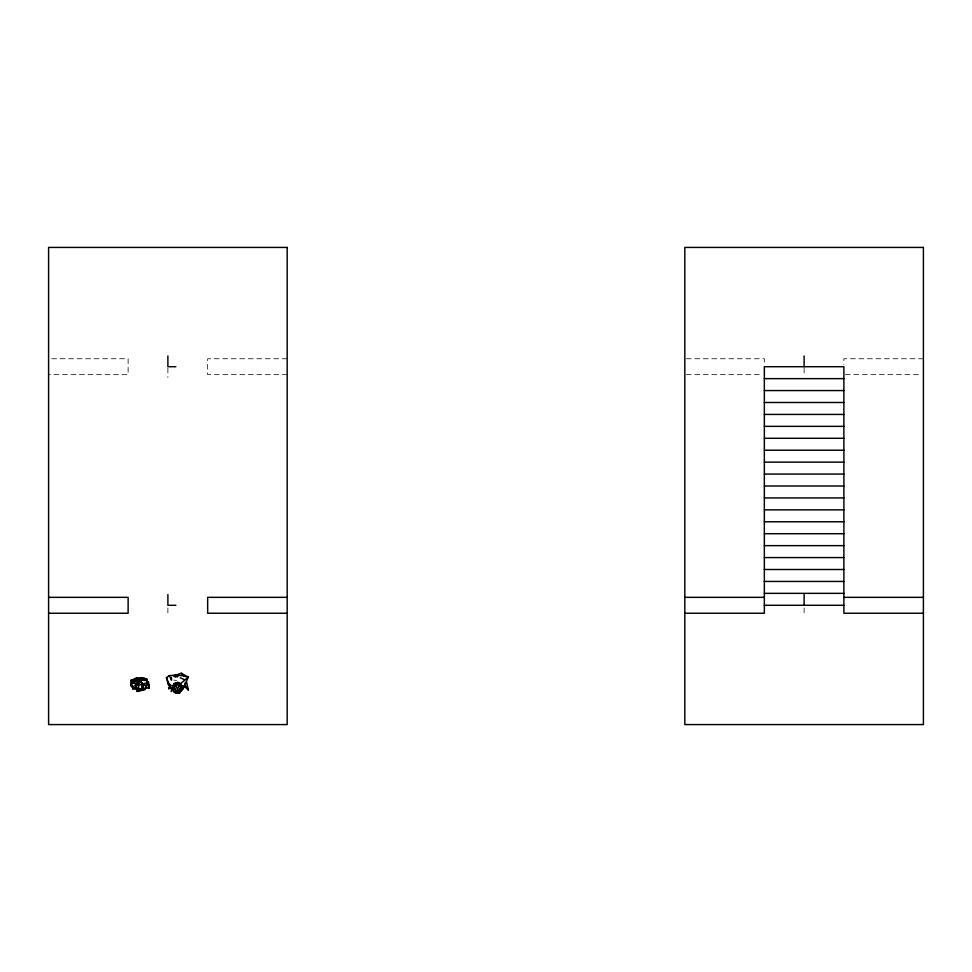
<?xml version="1.0" encoding="UTF-8"?>
<svg xmlns="http://www.w3.org/2000/svg" width="972" height="972" viewBox="0 0 972 972"><rect width="100%" height="100%" fill="white"/><g stroke="black" fill="none" stroke-linecap="round" stroke-linejoin="round"><path stroke-width="0.73" stroke-dasharray="4.86 3.65" d="M51.601 358.753L128.122 358.753L128.122 374.657L48.6 374.657M287.177 358.753L207.656 358.753L207.656 374.657L287.177 374.657M686.317 358.753L764.344 358.753L764.344 364.536M923.4 358.753L843.878 358.753L843.878 364.536M686.317 374.657L762.85 374.657M845.373 374.657L921.906 374.657M173.757 680.121L176.6 680.449M804.111 368.048L804.111 376.103M804.111 607.974L804.111 616.029M167.889 368.048L167.889 377.44M167.889 607.974L167.889 616.029"/><path stroke-width="1.46" d="M169.493 683.778L169.48 685.612L171.959 689.841L171.971 688.285M182.335 689.294L182.384 686.706L179.99 683.523L177.888 682.405L174.11 683.705C171.364 686.597 172.36 692.1 176.382 693.218L179.601 692.951L182.335 689.294L182.384 686.706L179.99 683.523M172.846 685.722L172.761 689.403L174.304 692.088L176.382 693.218M138.935 682.599L136.347 684.397L136.202 687.787L139.846 689.707L142.665 688.298L143.504 685.394L142.009 682.684L138.753 682.125L137.307 684.13L136.202 687.787L139.846 689.707L142.483 687.423L142.665 688.298L138.546 689.269L139.105 679.683L132.787 683.037L130.965 680.364L136.651 677.982L144.561 678.031L147.695 682.538L144.536 689.391L137.028 690.922L137.222 689.294L135.375 687.411M136.53 689.209L132.824 688.905L133.14 686.779M133.905 683.267L132.787 683.037L135.12 681.651L136.651 677.982L133.14 680.655L132.787 683.037L137.307 684.13L136.615 680.777L138.158 679.659L137.307 684.13L132.338 687.143L131.05 684.361L130.965 680.364L141.013 678.128L146.966 679.234L147.695 682.538L142.677 684.094M181.691 690.74L182.444 687.326L180.828 684.409L177.888 682.405L174.11 683.705M180.95 687.374L179.152 691.153L176.114 691.371L174.122 687.423L174.766 685.333L177.633 683.875L179.954 684.981L180.622 686.378L179.383 690.971L177.609 691.76L175.725 690.63L174.207 687.775L174.523 685.746L176.369 684.154L180.014 684.92L180.95 687.374L179.14 684.835L175.725 684.883L174.122 687.423M169.881 685.43L168.751 689.087L169.772 686.475M136.347 684.397L142.106 684.738L142.665 688.298L141.414 684.495L142.009 682.684M184.959 685.527L185.798 683L185.081 683.401M137.028 690.922L137.623 691.505L144.877 689.646L146.541 685.163M172.287 689.148L171.181 691.542L172.384 689.087M182.882 689.355L188.325 677.144L181.229 673.232L173.441 676.038M175.312 686.244L176.369 684.154L180.014 684.92L179.14 684.835L177.56 689.804L176.114 691.371M131.949 683.352L130.613 685.758L132.447 686.815L132.824 688.905M135.412 679.865L136.651 677.982M174.425 676.731L176.139 674.993L177.487 676.84M179.31 684.677L188.325 677.144L183.987 676.184M184.996 683.328L186.563 681.931L188.422 689.999L184.437 686.439M171.959 689.841L168.18 683.996L166.455 677.678L169.189 675.662L176.139 674.993L175.653 677.071L179.322 675.382L183.915 675.929L181.229 673.232M136.615 680.777L139.105 679.683L140.94 681.494L139.105 679.683M143.103 689.367L146.723 687.884L149.287 688.407L148.558 681.919M140.867 690.169L146.723 687.884M181.594 686.682L184.899 685.588M140.296 680.023L138.522 680.509L138.158 679.659M146.966 679.234L143.844 679.355L141.013 678.128L142.362 679.853L146.152 679.89M175.847 366.711L167.889 366.711L167.889 355.971M764.344 378.643L843.878 378.643M764.344 390.562L843.878 390.562M764.344 402.493L843.878 402.493M764.344 414.424L843.878 414.424M764.344 426.356L843.878 426.356M764.344 438.287L843.878 438.287M764.344 450.218L843.878 450.218M764.344 462.137L843.878 462.137M764.344 474.069L843.878 474.069M764.344 486L843.878 486M764.344 497.931L843.878 497.931M764.344 509.863L843.878 509.863M764.344 521.782L843.878 521.782M764.344 533.713L843.878 533.713M764.344 545.644L843.878 545.644M764.344 557.576L843.878 557.576M764.344 569.507L843.878 569.507M764.344 581.438L843.878 581.438M764.344 593.357L843.878 593.357M48.6 597.343L128.122 597.343L128.122 613.247L48.6 613.247M287.177 597.343L207.656 597.343L207.656 613.247L287.177 613.247M684.823 597.343L764.344 597.343M843.878 597.343L923.4 597.343M175.847 605.289L167.889 605.289L167.889 594.56M764.344 605.289L843.878 605.289M684.823 613.247L764.344 613.247L764.344 366.711L843.878 366.711L843.878 613.247L923.4 613.247M175.968 684.252L178.812 684.276M179.601 692.951L175.555 692.866L173.32 690.898L172.53 688.626M141.292 679.938L145.229 680.57M142.738 684.725L146.699 685.442M141.414 684.495L143.504 685.394M137.222 689.294L132.338 687.143L131.439 683.037M180.294 677.788L184.595 679.72M168.18 683.996L174.778 687.277M179.152 691.153L177.56 689.804L175.725 684.883M146.833 683.134L148.57 684.786M184.802 685.224L188.422 689.999L185.057 685.224M135.157 687.496L137.623 691.505M147.938 685.102L149.117 687.07L148.412 684.069M169.189 675.662L171.522 680.181L171.436 677.168M148.388 686.208L149.287 688.407M166.455 677.678L169.164 684.495M804.111 355.971L804.111 366.711M804.111 594.56L804.111 605.289M287.177 247.423L48.6 247.423L48.6 724.577L287.177 724.577L287.177 247.423M923.4 247.423L684.823 247.423L684.823 724.577L923.4 724.577L923.4 247.423"/></g></svg>
